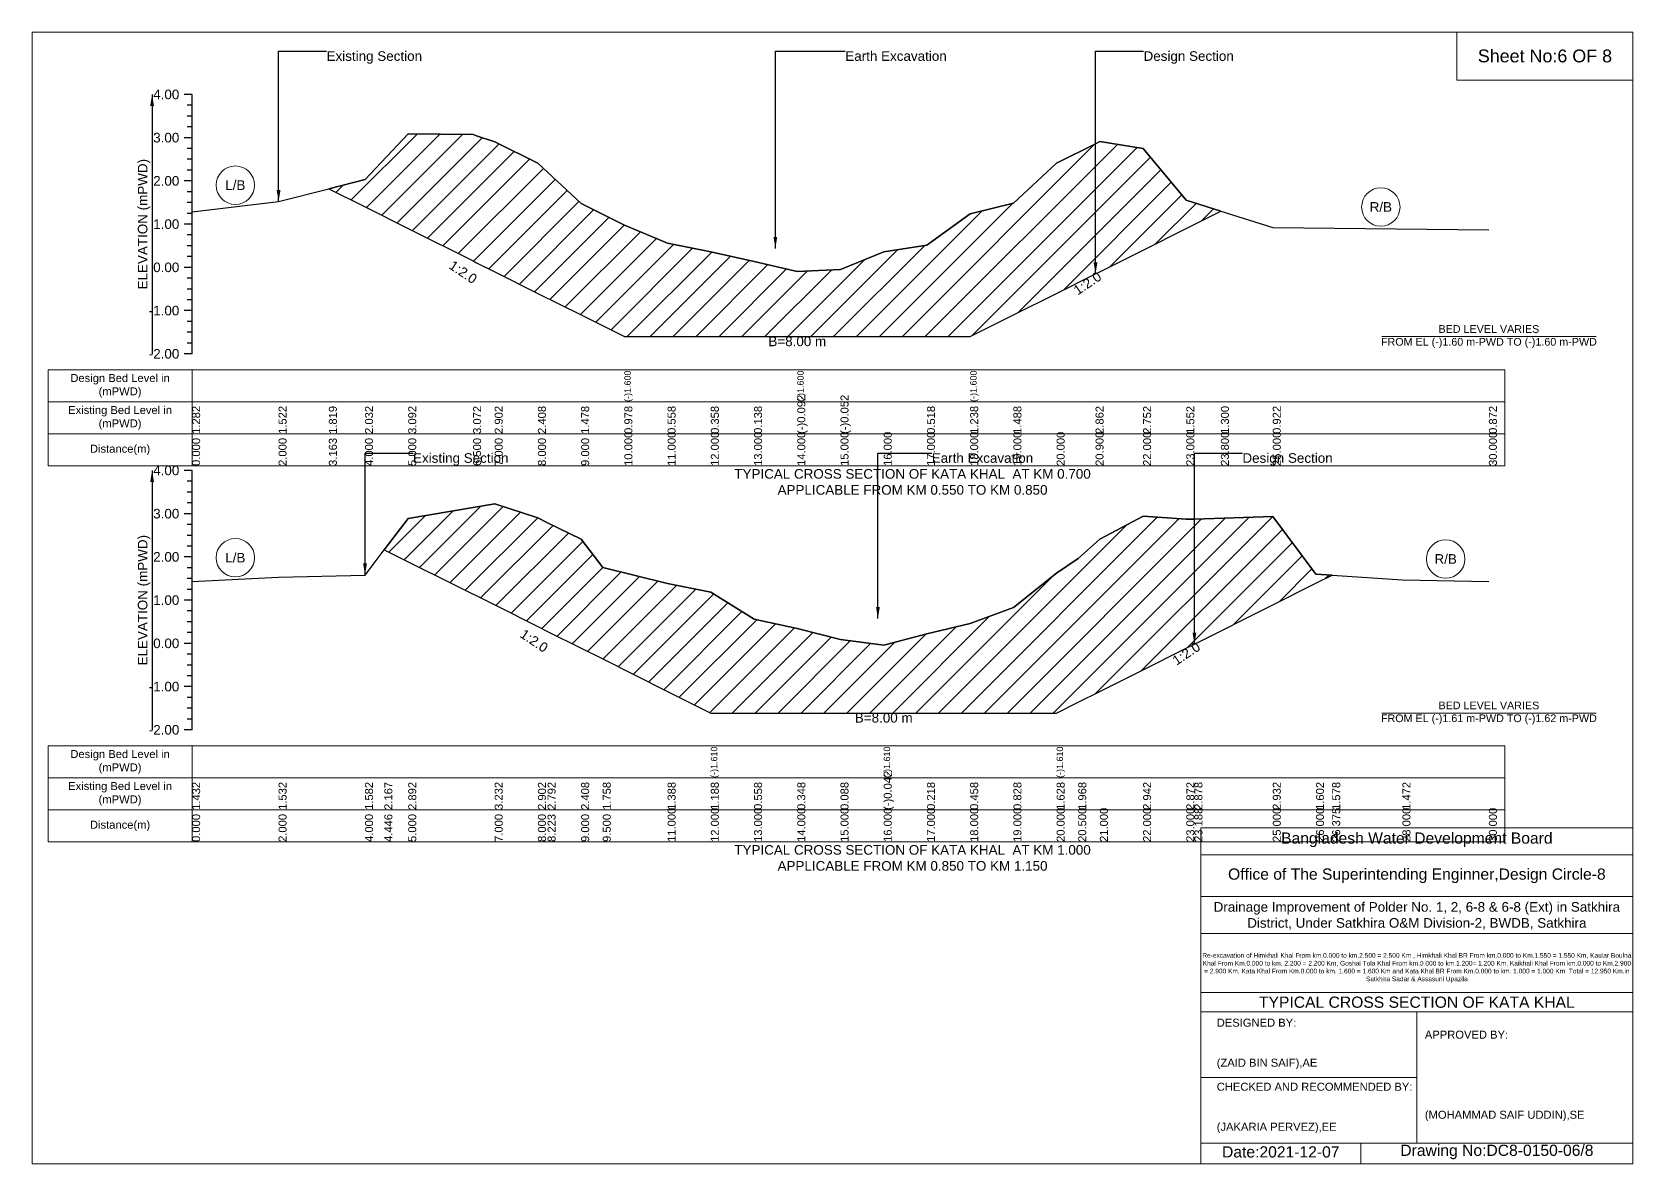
# Model space of a CAD drawing. Header units: inches. Extents: x 91000 to 628000, y -5656 to 0.
# Drawn here: x 530000 to 538000, y -5656 to 0 of the extents above; entities that cross this region are included whole.
import ezdxf

# ---------------------------------------------------------------- set-up
doc = ezdxf.new("R2010")
doc.units = ezdxf.units.IN
doc.header["$LTSCALE"] = 7
doc.header["$MEASUREMENT"] = 0
for name, color, linetype, lineweight in [('Cross section Data Border', 7, 'Continuous', 9), ('Cross Section Labels', 7, 'Continuous', 9), ('Existing_Bed_Level for Xsection', 7, 'Continuous', 25)]:
    doc.layers.add(name, color=color, linetype=linetype, lineweight=lineweight)
doc.styles.get("Standard").update_dxf_attribs({"font": 'arial.ttf'})
doc.dimstyles.get("Standard").update_dxf_attribs({"dimtxt": 0.18, "dimasz": 0.18, "dimexe": 0.18, "dimexo": 0.0625, "dimgap": 0.09, "dimtad": 0, "dimtih": 1, "dimtoh": 1, "dimdec": 4, "dimzin": 0, "dimdsep": 46, "dimtxsty": 'Standard', "dimcen": 0.09, "dimadec": 0, "dimazin": 0, "dimtfac": 1, "dimtdec": 4, "dimtofl": 0, "dimtmove": 0, "dimatfit": 3, "dimfxl": 1, "dimtolj": 1, "dimtzin": 0, "dimarcsym": 0})

msp = doc.modelspace()

# ---------------------------------------------------------------- hatches: boundary and pattern name
at = {"layer": 'Existing_Bed_Level for Xsection'}
h = msp.add_hatch(dxfattribs=at)
h.set_pattern_fill('ANSI31', color=256, scale=648, style=0)
h.paths.add_polyline_path([(531483.2, -783.3), (531664, -873.7), (531880, -981.7), (532204, -1143.7), (532221.6, -1152.5), (532312, -1197.7), (532528, -1305.7), (532744, -1413.7), (532960, -1521.7), (533176, -1521.7), (533392, -1521.7), (533608, -1521.7), (533824, -1521.7), (534040, -1521.7), (534256, -1521.7), (534472, -1521.7), (534688, -1521.7), (534904, -1413.7), (535120, -1305.7), (535314.4, -1208.5), (535336, -1197.7), (535552, -1089.7), (535768, -981.7), (535940.8, -895.3), (535768, -840.9), (535552, -581.7), (535336, -547.1), (535314.4, -558), (535120, -656), (534904, -854.7), (534688, -908.7), (534472, -1064.2), (534256, -1098.8), (534040, -1187.4), (533824, -1196), (533608, -1146.3), (533392, -1098.8), (533176, -1055.6), (532960, -964.9), (532744, -856.9), (532528, -656), (532312, -549.3), (532221.6, -518.6), (532204, -512.6), (531880, -508.3), (531664, -737.2)])
h = msp.add_hatch(dxfattribs=at)
h.set_pattern_fill('ANSI31', color=256, scale=648, style=0)
h.paths.add_polyline_path([(531760.4, -2586.9), (531880, -2646.7), (532312, -2862.7), (532528, -2970.7), (532576.2, -2994.8), (532744, -3078.7), (532852, -3132.7), (533176, -3294.7), (533392, -3402.7), (533608, -3402.7), (533824, -3402.7), (534040, -3402.7), (534256, -3402.7), (534472, -3402.7), (534688, -3402.7), (534904, -3402.7), (535120, -3402.7), (535228, -3348.7), (535336, -3294.7), (535552, -3186.7), (535768, -3078.7), (535808.5, -3058.4), (536200, -2862.7), (536416, -2754.7), (536497, -2714.2), (536416, -2708.9), (536200, -2421.6), (535808.5, -2433.4), (535768, -2434.6), (535552, -2419.5), (535336, -2534.8), (535228, -2629.8), (535120, -2703.3), (534904, -2876.1), (534688, -2956), (534472, -3007.8), (534256, -3064), (534040, -3035.9), (533824, -2979.8), (533608, -2934.4), (533392, -2798.3), (533176, -2755.1), (532852, -2675.2), (532744, -2534.8), (532576.2, -2451.9), (532528, -2428.1), (532312, -2356.8), (531880, -2430.3)])

# ---------------------------------------------------------------- linework, layer by layer
at = {"layer": 'Cross section Data Border'}
for points in [[(530080, -1688.1), (537360, -1688.1), (537360, -2168.1), (530080, -2168.1)], [(530080, -3566.9), (537360, -3566.9), (537360, -4046.9), (530080, -4046.9)]]:
    msp.add_lwpolyline(points, close=True, dxfattribs=at)
for points in [[(530800, -1688.1), (530800, -2168.1)], [(530080, -1848.1), (537360, -1848.1)], [(530080, -2008.1), (537360, -2008.1)], [(530800, -3566.9), (530800, -4046.9)], [(530080, -3726.9), (537360, -3726.9)], [(530080, -3886.9), (537360, -3886.9)]]:
    msp.add_lwpolyline(points, dxfattribs=at)
at = {"layer": 'Cross Section Labels'}
for points in [[(530000, 0), (538000, 0), (538000, -5656), (530000, -5656)], [(537120, 0), (538000, 0), (538000, -240), (537120, -240)]]:
    msp.add_lwpolyline(points, close=True, dxfattribs=at)
for points in [[(536744.2, -1521.7), (537815.8, -1521.7)], [(536744.2, -3402.7), (537815.8, -3402.7)], [(535840, -5656), (535840, -3976), (538000, -3976)], [(535840, -4112), (538000, -4112)], [(535840, -4320), (538000, -4320)], [(535840, -4504), (538000, -4504)], [(535840, -4800), (538000, -4800)], [(535840, -4896), (538000, -4896)], [(536920, -4896), (536920, -5552)], [(535840, -5224), (536920, -5224)], [(535840, -5552), (538000, -5552)], [(536640, -5552), (536640, -5656)]]:
    msp.add_lwpolyline(points, dxfattribs=at)
for centre in [(531016, -765.3), (536740, -874.4), (531016, -2626.8), (537064, -2633.3)]:
    msp.add_circle(centre, 96, dxfattribs=at)
at = {"layer": 'Existing_Bed_Level for Xsection'}
for points in [[(530800, -312.1), (530760, -312.1)], [(530800, -1608.1), (530800, -1392.1), (530800, -1176.1), (530800, -960.1), (530800, -744.1), (530800, -528.1), (530800, -312.1)], [(530800, -366.1), (530776, -366.1)], [(530800, -420.1), (530776, -420.1)], [(530800, -474.1), (530776, -474.1)], [(530800, -528.1), (530760, -528.1)], [(530800, -899.2), (531232, -847.4), (531483.2, -783.3), (531664, -737.2), (531880, -508.3), (532204, -512.6), (532221.6, -518.6), (532312, -549.3), (532528, -656), (532744, -856.9), (532960, -964.9), (532960, -964.9), (533176, -1055.6), (533392, -1098.8), (533608, -1146.3), (533824, -1196), (533824, -1196), (534040, -1187.4), (534256, -1098.8), (534472, -1064.2), (534688, -908.7), (534688, -908.7), (534904, -854.7), (535120, -656), (535314.4, -558), (535336, -547.1), (535552, -581.7), (535768, -840.9), (535940.8, -895.3), (536200, -977), (537280, -987.8)], [(530800, -582.1), (530776, -582.1)], [(530800, -636.1), (530776, -636.1)], [(530800, -690.1), (530776, -690.1)], [(530800, -744.1), (530760, -744.1)], [(530800, -798.1), (530776, -798.1)], [(530800, -852.1), (530776, -852.1)], [(530800, -906.1), (530776, -906.1)], [(530800, -960.1), (530760, -960.1)], [(530800, -1014.1), (530776, -1014.1)], [(530800, -1068.1), (530776, -1068.1)], [(530800, -1176.1), (530760, -1176.1)], [(530800, -1122.1), (530776, -1122.1)], [(530800, -1230.1), (530776, -1230.1)], [(530800, -1284.1), (530776, -1284.1)], [(530800, -1338.1), (530776, -1338.1)], [(530800, -1392.1), (530760, -1392.1)], [(530800, -1446.1), (530776, -1446.1)], [(530800, -1500.1), (530776, -1500.1)], [(530800, -1554.1), (530776, -1554.1)], [(530800, -1608.1), (530760, -1608.1)], [(530800, -2190.9), (530760, -2190.9)], [(530800, -3486.9), (530800, -3270.9), (530800, -3054.9), (530800, -2838.9), (530800, -2622.9), (530800, -2406.9), (530800, -2190.9)], [(530800, -2244.9), (530776, -2244.9)], [(530800, -2298.9), (530776, -2298.9)], [(530800, -2352.9), (530776, -2352.9)], [(530800, -2745.6), (531232, -2724), (531664, -2713.2), (531760.4, -2586.9), (531880, -2430.3), (532312, -2356.8), (532528, -2428.1), (532576.2, -2451.9), (532744, -2534.8), (532852, -2675.2), (533176, -2755.1), (533392, -2798.3), (533392, -2798.3), (533608, -2934.4), (533824, -2979.8), (534040, -3035.9), (534256, -3064), (534256, -3064), (534472, -3007.8), (534688, -2956), (534904, -2876.1), (535120, -2703.3), (535120, -2703.3), (535228, -2629.8), (535336, -2534.8), (535552, -2419.5), (535768, -2434.6), (535808.5, -2433.4), (536200, -2421.6), (536416, -2708.9), (536497, -2714.2), (536848, -2737), (537280, -2745.6)], [(530800, -2406.9), (530760, -2406.9)], [(530800, -2460.9), (530776, -2460.9)], [(530800, -2514.9), (530776, -2514.9)], [(530800, -2622.9), (530760, -2622.9)], [(530800, -2568.9), (530776, -2568.9)], [(530800, -2676.9), (530776, -2676.9)], [(530800, -2730.9), (530776, -2730.9)], [(530800, -2784.9), (530776, -2784.9)], [(530800, -2838.9), (530760, -2838.9)], [(530800, -2892.9), (530776, -2892.9)], [(530800, -2946.9), (530776, -2946.9)], [(530800, -3000.9), (530776, -3000.9)], [(530800, -3054.9), (530760, -3054.9)], [(530800, -3108.9), (530776, -3108.9)], [(530800, -3162.9), (530776, -3162.9)], [(530800, -3270.9), (530760, -3270.9)], [(530800, -3216.9), (530776, -3216.9)], [(530800, -3324.9), (530776, -3324.9)], [(530800, -3378.9), (530776, -3378.9)], [(530800, -3432.9), (530776, -3432.9)], [(530800, -3486.9), (530760, -3486.9)]]:
    msp.add_lwpolyline(points, dxfattribs=at)
for points in [[(531483.2, -783.3), (531664, -873.7), (531880, -981.7), (532204, -1143.7), (532221.6, -1152.5), (532312, -1197.7), (532528, -1305.7), (532744, -1413.7), (532960, -1521.7), (532960, -1521.7), (533176, -1521.7), (533392, -1521.7), (533608, -1521.7), (533824, -1521.7), (533824, -1521.7), (534040, -1521.7), (534256, -1521.7), (534472, -1521.7), (534688, -1521.7), (534688, -1521.7), (534904, -1413.7), (535120, -1305.7), (535314.4, -1208.5), (535336, -1197.7), (535552, -1089.7), (535768, -981.7), (535940.8, -895.3), (535768, -840.9), (535552, -581.7), (535336, -547.1), (535314.4, -558), (535120, -656), (534904, -854.7), (534688, -908.7), (534688, -908.7), (534472, -1064.2), (534256, -1098.8), (534040, -1187.4), (533824, -1196), (533824, -1196), (533608, -1146.3), (533392, -1098.8), (533176, -1055.6), (532960, -964.9), (532960, -964.9), (532744, -856.9), (532528, -656), (532312, -549.3), (532221.6, -518.6), (532204, -512.6), (531880, -508.3), (531664, -737.2)], [(531760.4, -2586.9), (531760.4, -2586.9), (531880, -2646.7), (532312, -2862.7), (532528, -2970.7), (532576.2, -2994.8), (532744, -3078.7), (532852, -3132.7), (533176, -3294.7), (533392, -3402.7), (533392, -3402.7), (533608, -3402.7), (533824, -3402.7), (534040, -3402.7), (534256, -3402.7), (534256, -3402.7), (534472, -3402.7), (534688, -3402.7), (534904, -3402.7), (535120, -3402.7), (535120, -3402.7), (535228, -3348.7), (535336, -3294.7), (535552, -3186.7), (535768, -3078.7), (535808.5, -3058.4), (536200, -2862.7), (536416, -2754.7), (536497, -2714.2), (536497, -2714.2), (536497, -2714.2), (536416, -2708.9), (536200, -2421.6), (535808.5, -2433.4), (535768, -2434.6), (535552, -2419.5), (535336, -2534.8), (535228, -2629.8), (535120, -2703.3), (535120, -2703.3), (534904, -2876.1), (534688, -2956), (534472, -3007.8), (534256, -3064), (534256, -3064), (534040, -3035.9), (533824, -2979.8), (533608, -2934.4), (533392, -2798.3), (533392, -2798.3), (533176, -2755.1), (532852, -2675.2), (532744, -2534.8), (532576.2, -2451.9), (532528, -2428.1), (532312, -2356.8), (531880, -2430.3), (531760.4, -2586.9)]]:
    msp.add_lwpolyline(points, close=True, dxfattribs=at)

# ---------------------------------------------------------------- texts
at = {"layer": 'Cross section Data Border', "char_height": 40, "width": 640, "attachment_point": 5}
for s, insert in [('Design Bed Level in (mPWD)', (530440, -1768.1)), ('Existing Bed Level in (mPWD)', (530440, -1928.1)), ('Distance(m)', (530440, -2088.1)), ('Design Bed Level in (mPWD)', (530440, -3646.9)), ('Existing Bed Level in (mPWD)', (530440, -3806.9)), ('Distance(m)', (530440, -3966.9))]:
    msp.add_mtext(s, dxfattribs=dict(at, insert=insert))
at = {"layer": 'Cross Section Labels'}
for s, insert, char_height, attachment_point in [('Existing Section', (531472, -96.1), 48, 1), ('Earth Excavation', (534064, -96.1), 48, 1), ('Design Section', (535554.4, -96.1), 48, 1), ('Sheet No:6 OF 8', (537560, -120), 64, 5), ('L/B', (531016, -765.3), 48, 5), ('R/B', (536740, -874.4), 48, 5), ('BED LEVEL VARIES ^JFROM EL (-)1.60 m-PWD TO (-)1.60 m-PWD', (537280, -1521.7), 38.4, 5), ('B=8.00 m', (533824, -1521.7), 48, 2), ('Existing Section', (531904, -2104.5), 48, 1), ('Earth Excavation', (534496, -2104.5), 48, 1), ('Design Section', (536048.5, -2104.5), 48, 1), ('TYPICAL CROSS SECTION OF KATA KHAL  AT KM 0.700^JAPPLICABLE FROM KM 0.550 TO KM 0.850', (534400, -2248.1), 48, 5), ('L/B', (531016, -2626.8), 48, 5), ('R/B', (537064, -2633.3), 48, 5), ('BED LEVEL VARIES ^JFROM EL (-)1.61 m-PWD TO (-)1.62 m-PWD', (537280, -3402.7), 38.4, 5), ('B=8.00 m', (534256, -3402.7), 48, 2), ('Bangladesh Water Development Board', (536920, -4036), 56, 5), ('TYPICAL CROSS SECTION OF KATA KHAL  AT KM 1.000^JAPPLICABLE FROM KM 0.850 TO KM 1.150', (534400, -4126.9), 48, 5), ('Office of The Superintending Enginner,Design Circle-8', (536920, -4216), 56, 5)]:
    msp.add_mtext(s, dxfattribs=dict(at, insert=insert, char_height=char_height, attachment_point=attachment_point))
at = {"layer": 'Cross Section Labels', "char_height": 48, "attachment_point": 2}
for insert, rotation in [((532167.6, -1179.5), 326.30993), ((535260.4, -1235.5), 33.69007), ((532522.2, -3021.8), 326.30993), ((535754.5, -3085.4), 33.69007)]:
    msp.add_mtext('1:2.0', dxfattribs=dict(at, insert=insert, rotation=rotation))
at = {"layer": 'Cross Section Labels'}
for s, insert, char_height, width, attachment_point in [('Drainage Improvement of Polder No. 1, 2, 6-8 & 6-8 (Ext) in Satkhira District, Under Satkhira O&M Division-2, BWDB, Satkhira', (536920, -4416), 48, 2240, 5), ('Re-excavation of Himkhali Khal From km.0.000 to km.2.500 = 2.500 Km , Himkhali Khal BR From km.0.000 to Km.1.550 = 1.550 Km, Kaular Boulna Khal From Km.0.000 to km. 2.200 = 2.200 Km, Goshai Tola Khal From km.0.000 to km.1.200= 1.200 Km, Kaikhali Khal From km.0.000 to Km.2.900 = 2.900 Km, Kata Khal From Km.0.000 to km. 1.600 = 1.600 Km and Kata Khal BR From Km.0.000 to km. 1.000 = 1.000 Km  Total = 12.950 Km.in Satkhira Sadar & Assasuni Upazila', (536920, -4676), 23.4814, 2160, 5), ('TYPICAL CROSS SECTION OF KATA KHAL ', (536920, -4848), 56, 2240, 5), ('DESIGNED BY:^J^J^J(ZAID BIN SAIF),AE', (535920, -5056), 40, 1120, 4), ('APPROVED BY:^J^J^J^J^J^J(MOHAMMAD SAIF UDDIN),SE', (536960, -5216), 40, 1120, 4), ('CHECKED AND RECOMMENDED BY:^J^J^J(JAKARIA PERVEZ),EE', (535920, -5376), 40, 1120, 4), ('Date:2021-12-07', (536240, -5596), 56, 1120, 5), ('Drawing No:DC8-0150-06/8', (537320, -5596), 56, 1760, 5)]:
    msp.add_mtext(s, dxfattribs=dict(at, insert=insert, char_height=char_height, width=width, attachment_point=attachment_point))
at = {"layer": 'Existing_Bed_Level for Xsection', "char_height": 48, "attachment_point": 6}
for s, insert in [('4.00', (530736, -312.1)), ('3.00', (530736, -528.1)), ('2.00', (530736, -744.1)), ('1.00', (530736, -960.1)), ('0.00', (530736, -1176.1)), ('-1.00', (530736, -1392.1)), ('-2.00', (530736, -1608.1)), ('4.00', (530736, -2190.9)), ('3.00', (530736, -2406.9)), ('2.00', (530736, -2622.9)), ('1.00', (530736, -2838.9)), ('0.00', (530736, -3054.9)), ('-1.00', (530736, -3270.9)), ('-2.00', (530736, -3486.9))]:
    msp.add_mtext(s, dxfattribs=dict(at, insert=insert))
at = {"layer": 'Existing_Bed_Level for Xsection', "rotation": 90}
for s, insert, char_height, attachment_point in [('ELEVATION (mPWD)', (530560, -960.1), 48, 5), ('(-)1.600', (532960, -1848.1), 32, 1), ('(-)1.600', (533824, -1848.1), 32, 1), ('(-)1.600', (534688, -1848.1), 32, 1), ('(-)0.092', (533824, -2008.1), 40, 1), ('(-)0.052', (534040, -2008.1), 40, 1), ('1.282', (530800, -2008.1), 40, 1), ('1.522', (531232, -2008.1), 40, 1), ('1.819', (531483.2, -2008.1), 40, 1), ('2.032', (531664, -2008.1), 40, 1), ('3.092', (531880, -2008.1), 40, 1), ('3.072', (532204, -2008.1), 40, 1), ('2.902', (532312, -2008.1), 40, 1), ('2.408', (532528, -2008.1), 40, 1), ('1.478', (532744, -2008.1), 40, 1), ('0.978', (532960, -2008.1), 40, 1), ('0.558', (533176, -2008.1), 40, 1), ('0.358', (533392, -2008.1), 40, 1), ('0.138', (533608, -2008.1), 40, 1), ('0.518', (534472, -2008.1), 40, 1), ('1.238', (534688, -2008.1), 40, 1), ('1.488', (534904, -2008.1), 40, 1), ('2.862', (535314.4, -2008.1), 40, 1), ('2.752', (535552, -2008.1), 40, 1), ('1.552', (535768, -2008.1), 40, 1), ('1.300', (535940.8, -2008.1), 40, 1), ('0.922', (536200, -2008.1), 40, 1), ('0.872', (537280, -2008.1), 40, 1), ('10.000', (532960, -2168.1), 40, 1), ('11.000', (533176, -2168.1), 40, 1), ('12.000', (533392, -2168.1), 40, 1), ('13.000', (533608, -2168.1), 40, 1), ('14.000', (533824, -2168.1), 40, 1), ('15.000', (534040, -2168.1), 40, 1), ('16.000', (534256, -2168.1), 40, 1), ('17.000', (534472, -2168.1), 40, 1), ('18.000', (534688, -2168.1), 40, 1), ('19.000', (534904, -2168.1), 40, 1), ('20.000', (535120, -2168.1), 40, 1), ('20.900', (535314.4, -2168.1), 40, 1), ('22.000', (535552, -2168.1), 40, 1), ('23.000', (535768, -2168.1), 40, 1), ('23.800', (535940.8, -2168.1), 40, 1), ('25.000', (536200, -2168.1), 40, 1), ('30.000', (537280, -2168.1), 40, 1), ('0.000', (530800, -2168.1), 40, 1), ('2.000', (531232, -2168.1), 40, 1), ('3.163', (531483.2, -2168.1), 40, 1), ('4.000', (531664, -2168.1), 40, 1), ('5.000', (531880, -2168.1), 40, 1), ('6.500', (532204, -2168.1), 40, 1), ('7.000', (532312, -2168.1), 40, 1), ('8.000', (532528, -2168.1), 40, 1), ('9.000', (532744, -2168.1), 40, 1), ('ELEVATION (mPWD)', (530560, -2838.9), 48, 5), ('(-)1.610', (533392, -3726.9), 32, 1), ('(-)1.610', (534256, -3726.9), 32, 1), ('(-)1.610', (535120, -3726.9), 32, 1), ('1.432', (530800, -3886.9), 40, 1), ('1.532', (531232, -3886.9), 40, 1), ('1.582', (531664, -3886.9), 40, 1), ('2.167', (531760.4, -3886.9), 40, 1), ('2.892', (531880, -3886.9), 40, 1), ('3.232', (532312, -3886.9), 40, 1), ('2.902', (532528, -3886.9), 40, 1), ('2.792', (532576.2, -3886.9), 40, 1), ('2.408', (532744, -3886.9), 40, 1), ('1.758', (532852, -3886.9), 40, 1), ('1.388', (533176, -3886.9), 40, 1), ('1.188', (533392, -3886.9), 40, 1), ('0.558', (533608, -3886.9), 40, 1), ('0.348', (533824, -3886.9), 40, 1), ('0.088', (534040, -3886.9), 40, 1), ('(-)0.042', (534256, -3886.9), 40, 1), ('0.218', (534472, -3886.9), 40, 1), ('0.458', (534688, -3886.9), 40, 1), ('0.828', (534904, -3886.9), 40, 1), ('1.628', (535120, -3886.9), 40, 1), ('1.968', (535228, -3886.9), 40, 1), ('2.942', (535552, -3886.9), 40, 1), ('2.872', (535768, -3886.9), 40, 1), ('2.878', (535808.5, -3886.9), 40, 1), ('2.932', (536200, -3886.9), 40, 1), ('1.602', (536416, -3886.9), 40, 1), ('1.578', (536497, -3886.9), 40, 1), ('1.472', (536848, -3886.9), 40, 1), ('0.000', (530800, -4046.9), 40, 1), ('2.000', (531232, -4046.9), 40, 1), ('4.000', (531664, -4046.9), 40, 1), ('4.446', (531760.4, -4046.9), 40, 1), ('5.000', (531880, -4046.9), 40, 1), ('7.000', (532312, -4046.9), 40, 1), ('8.000', (532528, -4046.9), 40, 1), ('8.223', (532576.2, -4046.9), 40, 1), ('9.000', (532744, -4046.9), 40, 1), ('9.500', (532852, -4046.9), 40, 1), ('11.000', (533176, -4046.9), 40, 1), ('12.000', (533392, -4046.9), 40, 1), ('13.000', (533608, -4046.9), 40, 1), ('14.000', (533824, -4046.9), 40, 1), ('15.000', (534040, -4046.9), 40, 1), ('16.000', (534256, -4046.9), 40, 1), ('17.000', (534472, -4046.9), 40, 1), ('18.000', (534688, -4046.9), 40, 1), ('19.000', (534904, -4046.9), 40, 1), ('20.000', (535120, -4046.9), 40, 1), ('20.500', (535228, -4046.9), 40, 1), ('21.000', (535336, -4046.9), 40, 1), ('22.000', (535552, -4046.9), 40, 1), ('23.000', (535768, -4046.9), 40, 1), ('23.188', (535808.5, -4046.9), 40, 1), ('25.000', (536200, -4046.9), 40, 1), ('26.000', (536416, -4046.9), 40, 1), ('26.375', (536497, -4046.9), 40, 1), ('28.000', (536848, -4046.9), 40, 1), ('30.000', (537280, -4046.9), 40, 1)]:
    msp.add_mtext(s, dxfattribs=dict(at, insert=insert, char_height=char_height, attachment_point=attachment_point))

# ---------------------------------------------------------------- leaders
at = {"layer": 'Cross Section Labels', "annotation_type": 0, "has_hookline": 1, "hookline_direction": 0}
for points, text_width in [([(531232, -847.4), (531232, -96.1), (531471.9, -96.1)], 467.2), ([(533714.5, -1081.3), (533714.5, -96.1), (534063.9, -96.1)], 497), ([(535314.4, -1208.5), (535314.4, -96.1), (535554.3, -96.1)], 441.2), ([(531664, -2713.2), (531664, -2104.5), (531903.9, -2104.5)], 467.2), ([(534226.9, -2930), (534226.9, -2104.5), (534495.9, -2104.5)], 497), ([(535808.5, -3058.4), (535808.5, -2104.5), (536048.4, -2104.5)], 441.2)]:
    msp.add_leader(points, dimstyle='Standard', override={"dimasz": 57.6}, dxfattribs=dict(at, text_width=text_width))
at = {"layer": 'Existing_Bed_Level for Xsection'}
for points in [[(530600, -312.1), (530600, -1608.1)], [(530600, -2190.9), (530600, -3486.9)]]:
    msp.add_leader(points, dimstyle='Standard', override={"dimasz": 57.6}, dxfattribs=at)

doc.saveas('drawing.dxf')
